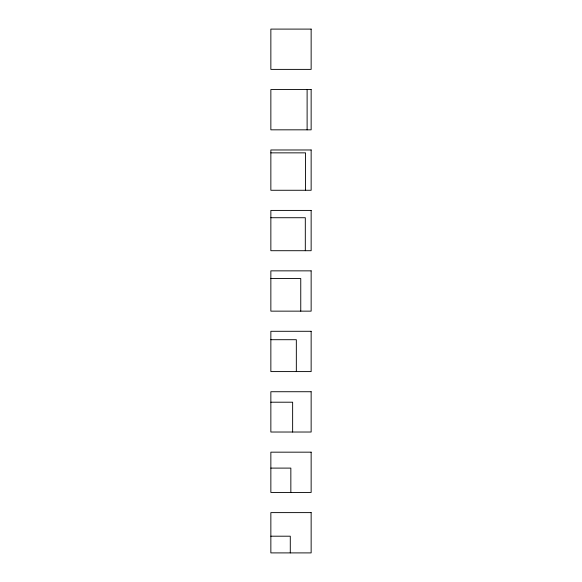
<?xml version="1.0" encoding="UTF-8"?>
<svg xmlns="http://www.w3.org/2000/svg" width="582" height="582" viewBox="0 0 582 582"><rect width="100%" height="100%" fill="white"/><g stroke="black" fill="none" stroke-linecap="round" stroke-linejoin="round"><path stroke-width="0.87" d="M270.856 152.855L305.565 152.855L305.565 190.27M270.856 217.726L305.31 217.726L305.31 250.711M270.856 278.552L300.756 278.552L300.756 311.144M270.856 339.706L296.333 339.706L296.333 371.585M270.856 402.206L292.637 402.206L292.637 432.026M270.856 468.103L290.847 468.103L290.847 492.459M270.856 536.197L290.287 536.197L290.287 552.9M307.114 89.541L307.114 129.83M311.144 29.1L270.856 29.1L270.856 69.389L311.144 69.389L311.144 29.1M311.144 89.541L270.856 89.541L270.856 129.83L311.144 129.83L311.144 89.541M311.144 149.974L270.856 149.974L270.856 190.27L311.144 190.27L311.144 149.974M311.144 210.415L270.856 210.415L270.856 250.711L311.144 250.711L311.144 210.415M311.144 270.856L270.856 270.856L270.856 311.144L311.144 311.144L311.144 270.856M311.144 331.289L270.856 331.289L270.856 371.585L311.144 371.585L311.144 331.289M311.144 391.73L270.856 391.73L270.856 432.026L311.144 432.026L311.144 391.73M311.144 452.17L270.856 452.17L270.856 492.459L311.144 492.459L311.144 452.17M311.144 512.611L270.856 512.611L270.856 552.9L311.144 552.9L311.144 512.611"/></g></svg>
